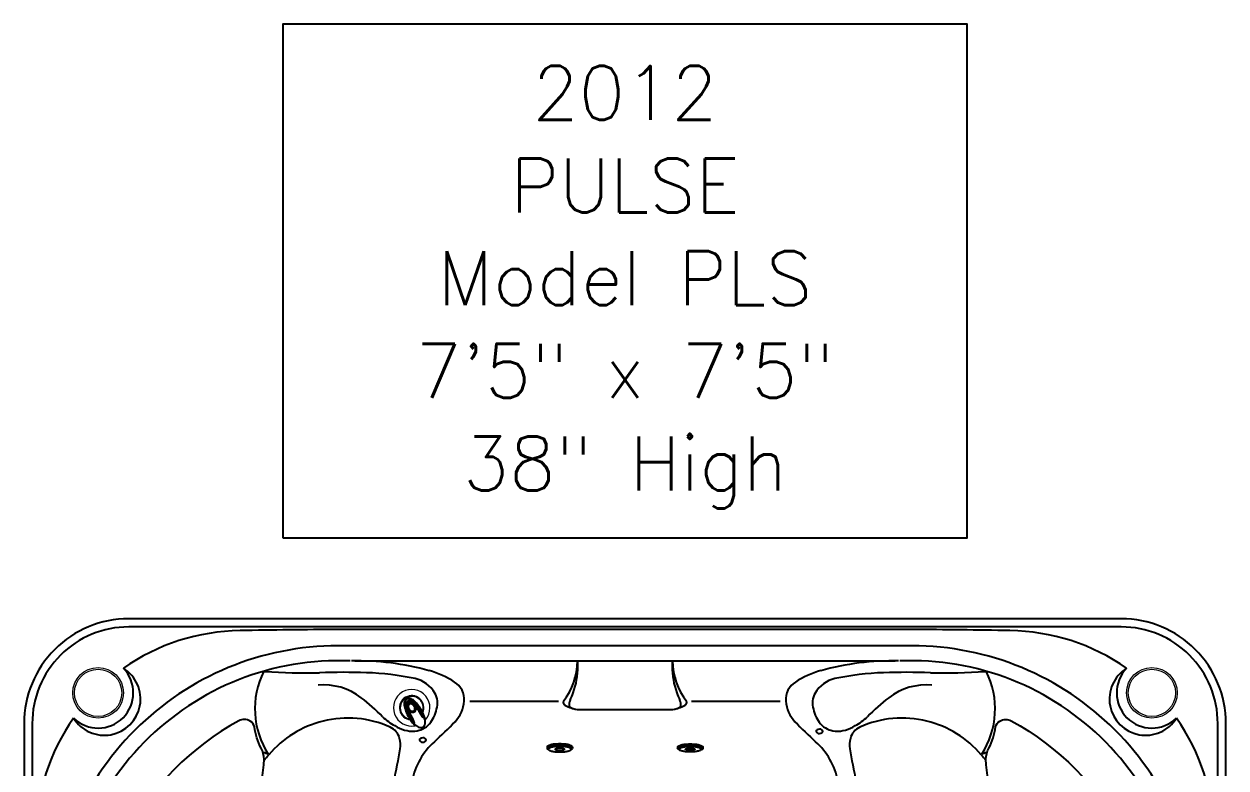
# Model space of a CAD drawing. Extents: x 409 to 498, y 628 to 778.
# Drawn here: x 408.6 to 497.6, y 723.4 to 778.5 of the extents above; entities that cross this region are included whole.
import ezdxf
from ezdxf.enums import TextEntityAlignment as Align

# ---------------------------------------------------------------- set-up
doc = ezdxf.new("R2010")
doc.units = 0
doc.header["$MEASUREMENT"] = 0
doc.layers.add('1', color=4, linetype='Continuous')
doc.layers.add('DIM', color=3, linetype='Continuous')
doc.styles.add('SIMPLEX', font='simplex')

# ---------------------------------------------------------------- blocks, each defined once
blk = doc.blocks.new('AIRVALVE')
at = {"layer": '1', "color": 3}
for points in [[(0, -0.361, -0.315142), (-0.226, -0.203, -0.18995), (-0.227, 0.196, -0.321841), (0, 0.358, -0.321841)], [(0, -0.301, -0.313827), (-0.177, -0.179, -0.191301), (-0.177, 0.18, -0.313824), (0, 0.302, -0.313824)], [(0, -0.361, 0.315142), (0.226, -0.203, 0.18995), (0.226, 0.196, 0.321841), (0, 0.358, 0.321841)], [(0, -0.301, 0.313827), (0.176, -0.179, 0.191301), (0.177, 0.18, 0.313824), (0, 0.302, 0.313824)]]:
    blk.add_lwpolyline(points, format="xyb", dxfattribs=at)
at = {"layer": '1', "color": 2, "linetype": 'Continuous', "lineweight": 0}
for centre, start, end in [((-0.001, 0), 89.9806, 250.90392), ((0, 0), 289.09608, 90.0194)]:
    blk.add_arc(centre, 1.35, start, end, dxfattribs=at)
at = {"layer": '1', "color": 3, "lineweight": 0}
for centre, radius, start, end in [((-0.001, 0), 0.904, 89.97102, 234.01576), ((0, 0), 0.904, 305.98424, 90.02898), ((-0.001, 0), 0.846, 89.96905, 230.78501), ((0, 0), 0.846, 309.21499, 90.03095)]:
    blk.add_arc(centre, radius, start, end, dxfattribs=at)
at = {"layer": '1', "color": 3}
for centre, radius, start, end in [((2.301, -0.493), 2.841, 162.11396, 183.2782), ((1.83, -0.428), 2.334, 157.81693, 183.07476), ((0.288, 0.156), 0.727, 137.31549, 162.11396), ((0.861, -0.196), 1.249, 149.36098, 174.27523), ((0.285, 0.168), 0.679, 134.65354, 155.22065), ((-4.441, 0.724), 4.188, 348.96815, 350.97569), ((0.802, -0.203), 1.125, 159.56857, 175.73155), ((0.319, -0.032), 0.632, 154.59839, 170.97569), ((0.075, 0.068), 0.349, 134.63006, 159.56857), ((0.537, -0.136), 0.873, 146.16875, 154.59839), ((-0.001, 0.449), 0.316, 89.94361, 140.76635), ((-0.001, 0.314), 0.247, 89.91472, 149.36098), ((-0.001, 0.458), 0.271, 89.8214, 134.65354), ((0, 0.224), 0.227, 90.0848, 146.16875), ((0.016, 0.128), 0.266, 93.75228, 134.63006), ((0, 0.449), 0.316, 39.23365, 90.05639), ((0, 0.458), 0.271, 45.34646, 90.1786), ((0, 0.314), 0.247, 30.63902, 90.08528), ((-0.001, 0.224), 0.227, 33.83125, 89.9152), ((-0.017, 0.128), 0.266, 45.36994, 86.24772), ((-0.076, 0.068), 0.349, 20.43143, 45.36994), ((-0.538, -0.136), 0.873, 25.40161, 33.83125), ((-0.286, 0.168), 0.679, 24.77935, 45.34646), ((-0.862, -0.196), 1.249, 5.72477, 30.63902), ((-0.289, 0.156), 0.727, 17.88604, 42.68451), ((-0.319, -0.032), 0.632, 9.02431, 25.40161), ((-0.803, -0.203), 1.125, 4.26845, 20.43143), ((4.441, 0.724), 4.188, 189.02431, 191.03185), ((-1.831, -0.428), 2.334, 356.92524, 22.18307), ((-2.301, -0.493), 2.841, 356.7218, 17.88604), ((2.713, -0.478), 3.255, 184.45422, 194.17781), ((2.224, -0.515), 2.725, 180.81595, 195.49048), ((4.917, -0.603), 5.325, 174.27523, 183.12651), ((-6.839, -0.536), 6.484, 355.74511, 1.00015), ((-2.094, -0.715), 1.752, 350.21737, 359.77232), ((2.459, -0.449), 2.815, 172.41759, 179.46911), ((10.219, -0.764), 10.561, 178.1966, 179.77232), ((6.947, -0.661), 7.288, 175.73155, 178.1966), ((-6.948, -0.661), 7.288, 1.8034, 4.26845), ((-2.46, -0.449), 2.815, 0.53089, 7.58241), ((-10.22, -0.764), 10.561, 0.22768, 1.8034), ((2.093, -0.715), 1.752, 180.22768, 189.78263), ((6.838, -0.536), 6.484, 178.99985, 184.25489), ((-4.918, -0.603), 5.325, 356.87349, 5.72477), ((-2.225, -0.515), 2.725, 344.50952, 359.18405), ((-2.714, -0.478), 3.255, 345.82219, 355.54578), ((-0.438, -1.262), 0.0149, 250.80834, 302.59821), ((-0.438, -1.261), 0.0152, 302.50143, 335.00195), ((-0.414, -1.27), 0.0106, 81.60454, 167.3023), ((-0.445, -1.375), 0.119, 70.118, 74.27861), ((-0.41, -1.276), 0.0151, 21.31497, 66.32225), ((0.207, -1.099), 0.626, 193.27132, 228.31787), ((0.602, -0.839), 1.003, 183.12651, 190.4498), ((-0.355, -1.015), 0.0297, 190.4498, 209.09317), ((-0.338, -1.006), 0.0492, 209.09317, 215.39782), ((-0.376, -1.032), 0.00301, 215.39782, 350.87789), ((-0.409, -1.014), 0.0406, 333.00102, 349.59221), ((-0.001, -1.348), 0.301, 226.35926, 270.08697), ((0, -1.348), 0.301, 269.91303, 313.64074), ((-0.208, -1.099), 0.626, 311.68213, 346.72868), ((0.408, -1.014), 0.0406, 190.40779, 206.99898), ((0.375, -1.032), 0.00301, 189.12211, 324.60218), ((0.337, -1.006), 0.0492, 324.60218, 330.90683), ((0.354, -1.015), 0.0297, 330.90683, 349.5502), ((-0.603, -0.839), 1.003, 349.5502, 356.87349), ((0.409, -1.276), 0.0151, 113.67775, 158.68503), ((0.444, -1.375), 0.119, 105.72139, 109.882), ((0.413, -1.27), 0.0106, 12.6977, 98.39546), ((0.437, -1.261), 0.0152, 204.99805, 237.49857), ((0.437, -1.262), 0.0149, 237.40179, 289.19166)]:
    blk.add_arc(centre, radius, start, end, dxfattribs=at)
blk = doc.blocks.new('MINI')
at = {"layer": '1', "color": 3}
for p, q in [((0.223, 0.931), (0.327, 0.931)), ((0.391, 0.895), (0.44, 0.828)), ((0.391, 0.895), (0.391, 0.895)), ((0.386, -0.902), (0.441, -0.828)), ((0.223, -0.932), (0.327, -0.932)), ((0.327, -0.932), (0.327, -0.932))]:
    blk.add_line(p, q, dxfattribs=at)
for points in [[(0.223, 0.931, 0.267867), (0.159, 0.895, 0.072378), (0.065, 0.659, 0.034036), (0.019, 0.384, 0.024706), (0, 0, 0.024706), (0.019, -0.384, 0.034036), (0.065, -0.659, 0.072378), (0.159, -0.895, 0.267867), (0.223, -0.932, 0.267867)], [(0.391, 0.895, 0.267867), (0.327, 0.931, 0.267867), (0.264, 0.895, 0.072378), (0.17, 0.659, 0.034036), (0.123, 0.384, 0.024706), (0.104, 0, 0.024706), (0.123, -0.384, 0.034036), (0.17, -0.659, 0.072378), (0.264, -0.895, 0.267867), (0.327, -0.932, 0.267867)], [(0.327, -0.932, 0.238458), (0.386, -0.902, 0.072378)]]:
    blk.add_lwpolyline(points, format="xyb", dxfattribs=at)
for points in [[(0.386, -0.855, 0.267867), (0.445, -0.822, 0.072378), (0.531, -0.605, 0.034036), (0.574, -0.352, 0.024706), (0.591, 0, 0.024706), (0.574, 0.352, 0.034036), (0.531, 0.605, 0.072378), (0.445, 0.822, 0.267867), (0.386, 0.855, 0.267867), (0.328, 0.822, 0.072378), (0.242, 0.605, 0.034036), (0.199, 0.352, 0.024706), (0.182, 0, 0.024706), (0.199, -0.352, 0.034036), (0.242, -0.605, 0.072378), (0.328, -0.822, 0.267867)], [(0.388, 0.343, 0.280852), (0.368, 0.331, 0.066452), (0.337, 0.244, 0.030521), (0.321, 0.143, 0.022038), (0.315, 0.003, 0.022038), (0.321, -0.137, 0.030521), (0.337, -0.238, 0.066452), (0.368, -0.325, 0.280852), (0.388, -0.337, 0.280852), (0.408, -0.325, 0.066452), (0.439, -0.238, 0.030521), (0.454, -0.137, 0.022038), (0.46, 0.003, 0.022038), (0.454, 0.143, 0.030521), (0.439, 0.244, 0.066452), (0.408, 0.331, 0.280852)]]:
    blk.add_lwpolyline(points, format="xyb", close=True, dxfattribs=at)
blk = doc.blocks.new('2011PULSE')
at = {"layer": '1', "color": 3, "linetype": 'Continuous'}
for p, q in [((65.75, 88.207), (23.25, 88.207)), ((65.75, 87), (23.25, 87)), ((24.494, 85.875), (40.973, 85.875)), ((40.973, 85.875), (41.004, 85.875)), ((41.004, 85.875), (47.996, 85.875)), ((47.996, 85.875), (48.027, 85.875)), ((48.027, 85.875), (64.505, 85.875)), ((40.948, 82.282), (48.052, 82.282))]:
    blk.add_line(p, q, dxfattribs=at)
at = {"layer": '1', "linetype": 'Continuous'}
blk.add_lwpolyline([(7.75, 0), (81.25, 0, 0.414214), (89, 7.75), (89, 81.25, 0.414214), (81.25, 89), (7.75, 89, 0.414214), (0, 81.25), (0, 7.75, 0.414214), (7.75, 0)], format="xyb", dxfattribs=at)
at = {"layer": '1', "color": 3, "linetype": 'Continuous'}
blk.add_lwpolyline([(7.75, 0.606), (81.244, 0.606, 0.414214), (88.394, 7.756), (88.394, 81.244, 0.414214), (81.244, 88.394), (7.756, 88.394, 0.414214), (0.606, 81.244), (0.606, 7.75, 0.413713)], format="xyb", close=True, dxfattribs=at)
at = {"layer": '1'}
for points in [[(13.503, 72.095, 0.139939), (16.897, 75.503, 0.13657), (17.777, 78.603, 0.135613), (17.55, 79.409, -0.068851), (17.053, 80.989, 0.225097), (16.745, 81.423, 0.255346), (15.894, 81.436, 0.142373), (7.564, 73.106, 0.255346), (7.577, 72.255, 0.225097), (8.011, 71.947, -0.068851), (9.591, 71.45, 0.135613), (10.397, 71.224, 0.13657), (13.497, 72.103)], [(75.497, 72.095, -0.139939), (72.103, 75.503, -0.13657), (71.223, 78.603, -0.135613), (71.45, 79.409, 0.068851), (71.947, 80.989, -0.225097), (72.255, 81.423, -0.255346), (73.106, 81.436, -0.142373), (81.436, 73.106, -0.255346), (81.423, 72.255, -0.225097), (80.989, 71.947, 0.068851), (79.409, 71.45, -0.135613), (78.603, 71.224, -0.13657), (75.503, 72.103)]]:
    blk.add_lwpolyline(points, format="xyb", dxfattribs=at)
at = {"layer": '1', "lineweight": 5}
for centre in [(5.485, 83.515), (83.515, 83.515)]:
    blk.add_circle(centre, 1.875, dxfattribs=at)
at = {"layer": '1', "color": 3, "lineweight": 5}
for centre in [(5.485, 83.515), (83.515, 83.515)]:
    blk.add_circle(centre, 1.75, dxfattribs=at)
at = {"layer": '1', "color": 3, "linetype": 'Continuous'}
for centre, radius, start, end in [((16.217, 72.664), 15.463, 90.81274, 124.97284), ((25.89, -466.528), 554.741, 90.27267, 91.02178), ((63.11, -466.528), 554.741, 88.97822, 89.72733), ((72.783, 72.664), 15.463, 55.02716, 89.18726), ((23.25, 65.75), 21.25, 89.99997, 180.00003), ((65.75, 65.75), 21.25, 359.99997, 90.00003), ((23.305, 65.679), 20.214, 87.59265, 183.32875), ((24.707, 66.094), 19.786, 74.45412, 91.35521), ((35.651, 85.392), 5.348, 339.58732, 0.80188), ((26.777, 85.875), 14.227, 358.44158, 0.00011), ((62.223, 85.875), 14.227, 179.99989, 181.55842), ((53.349, 85.392), 5.348, 179.19812, 200.41268), ((64.293, 66.094), 19.786, 88.64479, 105.54588), ((65.695, 65.679), 20.214, 356.67125, 92.40735), ((5.947, 83.053), 2.68, 211.64812, 58.35201), ((23.268, 82.341), 6.175, 153.36994, 213.25931), ((28.165, 78.525), 6.884, 57.282, 74.45412), ((60.835, 78.525), 6.884, 105.54588, 122.718), ((65.732, 82.341), 6.175, 326.74069, 26.63006), ((83.053, 83.053), 2.68, 121.64799, 328.35188), ((22.23, 79.645), 4.452, 51.9992, 95.9534), ((31.05, 83.016), 1.546, 356.05465, 57.282), ((57.95, 83.016), 1.546, 122.718, 183.94535), ((66.77, 79.645), 4.452, 84.0466, 128.0008), ((14.751, 70.072), 16.6, 44.68933, 51.9992), ((30.138, 83.079), 2.459, 316.24482, 356.05465), ((41.938, 2507.648), 2424.756, 269.78887, 269.944196), ((41.372, 82.552), 1.017, 157.46736, 179.67534), ((24.729, 89.457), 17.002, 337.46736, 339.58732), ((64.271, 89.457), 17.002, 200.41268, 202.53264), ((47.628, 82.552), 1.017, 0.32466, 22.53264), ((51.211, 1127.793), 1044.895, 269.901751, 270.262445), ((58.862, 83.079), 2.459, 183.94535, 223.75518), ((74.249, 70.072), 16.6, 128.0008, 135.31067), ((27.982, 82.876), 2.632, 320.79287, 347.37448), ((61.018, 82.876), 2.632, 192.62552, 219.20713), ((16.336, 72.783), 15.463, 145.02716, 179.18726), ((23.986, 73.98), 7.668, 103.9358, 139.89276), ((23.981, 74.001), 7.646, 65.81446, 103.9358), ((29.012, 84.18), 3.46, 224.68933, 243.25284), ((28.783, 83.023), 2.345, 235.52123, 274.01904), ((28.784, 82.371), 1.695, 275.50874, 316.86524), ((12.138, 100.314), 27.38, 311.78287, 316.24482), ((76.862, 100.314), 27.38, 223.75518, 228.21713), ((60.216, 82.371), 1.695, 223.13476, 264.49126), ((60.217, 83.023), 2.345, 265.98096, 304.47877), ((59.988, 84.18), 3.46, 296.74716, 315.31067), ((65.019, 74.001), 7.646, 76.0642, 114.18554), ((65.014, 73.98), 7.668, 40.10724, 76.0642), ((72.664, 72.783), 15.463, 0.81274, 34.97284), ((26.601, 79.836), 1.25, 14.02883, 65.81446), ((25.951, 79.673), 1.92, 351.16578, 14.02883), ((63.049, 79.673), 1.92, 165.97117, 188.83422), ((62.399, 79.836), 1.25, 114.18554, 165.97117), ((1.929, 83.196), 26.198, 346.28307, 351.62153), ((33.855, 76.01), 5.213, 131.78287, 168.98873), ((55.145, 76.01), 5.213, 11.01127, 48.21713), ((87.071, 83.196), 26.198, 188.37847, 193.71693), ((5.232, 89.776), 16.852, 318.10135, 319.89276), ((83.768, 89.776), 16.852, 220.10724, 221.89865)]:
    blk.add_arc(centre, radius, start, end, dxfattribs=at)
at = {"layer": '1', "color": 2, "linetype": 'Continuous'}
for centre, radius, start, end in [((36.036, 85.913), 4.938, 322.28057, 359.55572), ((52.964, 85.913), 4.938, 180.44428, 217.71943), ((5.485, 83.515), 2.608, 225.76013, 44.24007), ((20.716, 121.713), 36.724, 265.50519, 271.8126), ((23.593, 30.809), 54.226, 88.13108, 91.8126), ((24.695, 64.582), 20.434, 77.94955, 88.13108), ((28.497, 82.392), 2.224, 29.96837, 77.94955), ((60.503, 82.392), 2.224, 102.05045, 150.03163), ((64.305, 64.582), 20.434, 91.86892, 102.05045), ((65.407, 30.809), 54.226, 88.1874, 91.86892), ((68.284, 121.713), 36.724, 268.1874, 274.49481), ((83.515, 83.515), 2.608, 135.75993, 314.23987), ((29.133, 82.759), 1.49, 342.0808, 29.96837), ((40.046, 82.809), 0.134, 141.28306, 218.52334), ((48.954, 82.809), 0.134, 321.47666, 38.71694), ((59.867, 82.759), 1.49, 150.03163, 197.9192), ((40.401, 83.079), 0.58, 217.6169, 238.55315), ((41.504, 85.197), 2.967, 241.71567, 259.20431), ((40.472, 82.557), 0.117, 179.67534, 219.6747), ((41.199, 83.9), 1.637, 240.03669, 261.17142), ((47.496, 85.197), 2.967, 280.79569, 298.28433), ((47.801, 83.9), 1.637, 278.82858, 299.96331), ((48.528, 82.557), 0.117, 320.3253, 0.32466), ((48.599, 83.079), 0.58, 301.44685, 322.3831), ((17.3, 77.28), 1.855, 64.2648, 77.68067), ((71.7, 77.28), 1.855, 102.31932, 115.7352)]:
    blk.add_arc(centre, radius, start, end, dxfattribs=at)
at = {"layer": '1', "color": 2, "extrusion": (0, 0, -1)}
for centre in [(29.526, 80.022), (58.899, 80.667)]:
    blk.add_ellipse(centre, major_axis=(-0.25, -0.008), ratio=0.649149, dxfattribs=at)
at = {"layer": '1', "color": 3, "rotation": 30.0193919467699}
blk.add_blockref('AIRVALVE', (28.706, 82.41), dxfattribs=at)
at = {"layer": '1', "rotation": 270}
blk.add_blockref('MINI', (39.67, 79.731), dxfattribs=at)
at = {"layer": '1', "xscale": -1, "rotation": 90}
blk.add_blockref('MINI', (49.33, 79.731), dxfattribs=at)

msp = doc.modelspace()

# ---------------------------------------------------------------- linework, layer by layer
at = {"layer": 'DIM', "color": 4}
msp.add_lwpolyline([(427.744, 740.46), (478.41, 740.46), (478.41, 778.484), (427.744, 778.484)], close=True, dxfattribs=at)

# ---------------------------------------------------------------- block references
at = {"layer": '1'}
msp.add_blockref('2011PULSE', (408.577, 645.46), dxfattribs=at)

# ---------------------------------------------------------------- texts
at = {"layer": 'DIM', "style": 'SIMPLEX'}
for s, p in [('2012', (453.077, 771.389)), ('PULSE', (453.077, 764.532)), ('Model PLS', (453.077, 757.675)), ('7\'5" x 7\'5"', (453.077, 750.818)), ('38" High', (453.077, 743.96))]:
    msp.add_text(s, height=4, dxfattribs=at).set_placement(p, align=Align.CENTER)

doc.saveas('drawing.dxf')
